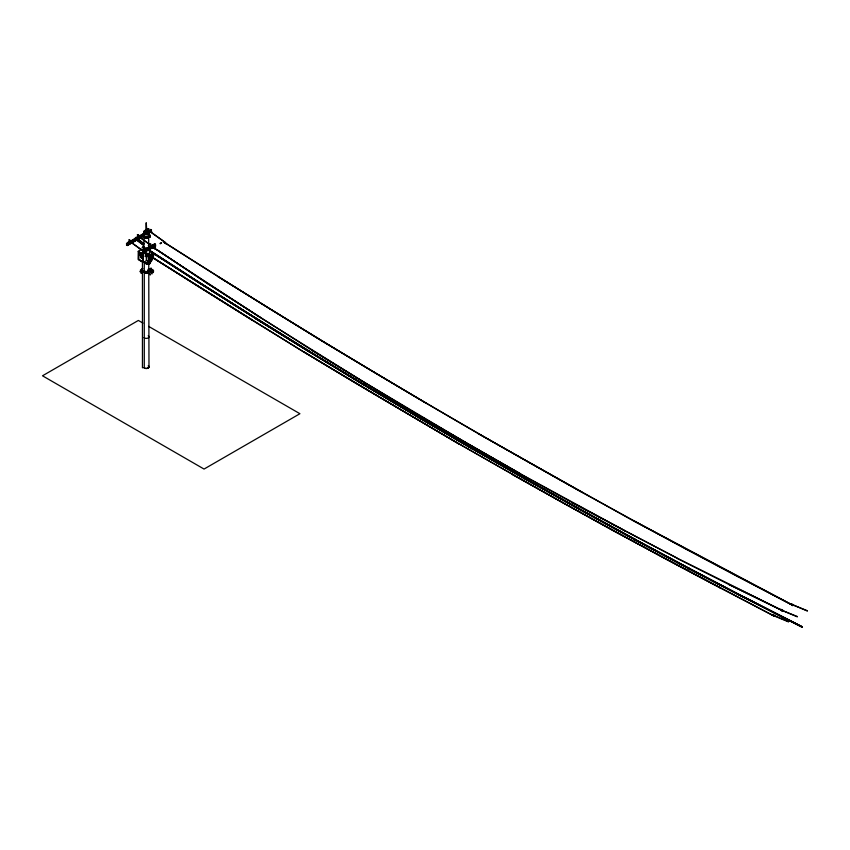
<?xml version="1.0" encoding="UTF-8"?>
<svg xmlns="http://www.w3.org/2000/svg" width="850" height="850" viewBox="0 0 850 850"><rect width="100%" height="100%" fill="white"/><g stroke="black" fill="none" stroke-linecap="round" stroke-linejoin="round"><path stroke-width="1.27" d="M780.895 609.386L780.502 609.769M143.905 251.419L143.969 231.71M148.931 270.842L153.722 271.054L148.92 270.544M149.738 261.63L149.228 263.075L149.058 256.233L149.43 263.5L151.034 254.299M771.821 614.454L771.991 615.156M772.076 614.359L771.673 614.763M772.746 615.23L773.245 615.814M774.616 615.761C774.446 613.785 772.799 617.259 774.393 616.207M774.658 615.506L774.042 616.303L774.605 615.549M780.874 609.386L780.374 609.832L780.927 609.429M781.671 610.778L781.32 610.226L781.692 610.938M781.447 610.449L781.766 609.971M783.158 611.15C783.87 609.237 781.724 611.702 783.19 611.086M790.851 603.798L790.596 604.414M791.212 604.52L791.424 604.711M791.552 605.072L791.754 603.914L792.104 604.658M793.22 605.03L792.668 604.849L792.901 605.54M145.159 252.748L129.848 241.411L145.361 252.461M153.882 247.722L138.561 236.385L154.105 247.435M148.58 230.711L164.199 241.687L148.814 230.456M148.623 261.311L148.389 256.02L148.367 263.118L149.515 264.201L150.801 261.184L151.895 252.886M145.754 231.742L146.221 222.721L146.859 231.742L145.754 231.742L146.859 231.742M802.368 626.918L801.954 627.311L802.368 626.918L743.336 596.711M156.474 249.39L208.229 283.879M151.417 252.864L150.333 261.024M148.803 270.342L152.968 269.503L148.676 270.045M144.043 234.929L127.043 244.077L127.468 245.512M150.036 259.632L150.291 257.082M136.468 238.839L136.829 239.392L136.106 239.041M143.076 235.195L142.524 235.206L143.236 235.131M142.896 235.121L142.959 235.535M143.129 235.238L142.524 235.206M142.056 258.283L140.919 257.603L142.003 257.837M150.11 257.497L149.823 260.642L149.515 256.934M150.588 257.529L150.025 260.525L149.186 260.259M146.954 249.135L201.429 284.176M149.292 236.459L149.26 235.386L149.409 236.672L149.643 235.907M149.472 235.822L149.249 235.461M149.876 235.726L149.823 236.364L150.142 235.673M150.142 235.716L150.153 235.769M144.819 253.034L145.499 252.142M147.369 254.702L147.464 254.001M153.584 247.732L154.243 247.265L153.627 247.69M155.114 248.837L155.369 248.094L155.337 248.816M163.423 242.292L163.71 241.676M165.272 242.909L164.571 243.068L164.932 242.324M165.314 242.686L164.688 242.59M165.814 243.706L166.292 243.164L166.228 243.822M312.279 350.487L208.101 283.953L156.294 249.358M153.542 254.097L150.631 261.683M154.02 254.192L152.352 259.771L149.441 263.691L146.444 264.308L145.276 263.16M772.565 615.432L773.564 615.018M790.256 603.999L790.819 604.063M129.561 239.636L128.754 239.87L129.03 240.433M137.371 234.866L137.934 235.28M138.093 235.291L137.445 235.195L137.934 234.6M138.688 235.259L138.263 235.439M148.017 229.468L147.719 228.831L149.101 229.043M148.282 234.026A2.784 1.615 0 0 1 149.101 235.163L149.005 237.086A2.784 1.615 0 0 1 145.244 238.149A2.784 1.615 0 0 1 143.894 235.864M149.982 235.333L149.101 235.163M150.216 235.461L149.005 235.577A2.784 1.615 0 0 1 145.244 236.651A2.784 1.615 0 0 1 143.894 234.356M150.014 236.736L150.014 235.238M149.048 236.874L150.259 236.863L149.101 236.661M149.982 247.01L149.101 246.84A2.784 1.615 0 0 0 148.282 245.692M149.441 236.555L149.292 235.833M149.674 235.503L149.409 236.672M149.823 236.364L150.269 235.854M149.94 236.289L150.046 235.663M145.116 230.499C145.18 231.37 145.594 229.681 145.775 230.669M145.605 230.786L145.361 230.732M780.608 609.726L728.514 584.407M148.846 270.969L153.446 272.521L148.803 271.277M152.628 253.714L149.483 259.675M153.096 253.842L148.931 261.97M153.032 255.393L149.334 262.331L146.327 263.564M144.914 252.652L145.148 253.353L145.329 252.238M146.147 253.821L146.901 253.098L146.147 253.204M147.847 254.161L147.284 254.628M153.637 247.616L153.648 248.306L154.243 248.041M154.445 247.732L153.861 247.318M154.721 248.391L154.742 249.071L155.252 248.752M155.423 248.529L155.508 247.892L154.859 248.168M164.613 242.686C164.093 243.854 165.771 243.089 164.549 242.994M165.251 242.494L164.879 243.121M165.484 242.633L165.187 242.165M165.867 243.514L218.121 276.611M791.456 604.584L792.072 604.233L791.584 605.232M149.419 268.94L149.324 270.3L148.421 270.704L148.421 269.28L149.313 268.887M141.068 257.306L142.29 258.145M142.024 248.147L142.928 246.404M152.224 256.264L149.812 260.026M149.812 262.788L149.207 263.872L148.846 263.043M147.326 254.161L199.516 287.353M772.905 615.209L773.468 614.975M781.394 610.056L782.223 610.024M134.821 238.712L135.989 237.554L134.821 238.712L143.448 245.193M780.672 609.843L728.546 584.216M150.238 236.969L150.248 235.354M156.156 249.433L260.312 317.411M129.529 239.636L129.859 240.369M128.807 242.038L129.582 242.824L129.774 241.963M137.413 234.951L138.093 234.653M146.997 249.05L201.482 284.091M146.551 253.704L145.945 253.64M155.157 248.636L155.051 248.019M781.639 609.918L782.181 609.939M145.244 231.434L145.35 229.957L145.403 231.413M144.883 253.034L145.148 252.344M142.035 272.266L140.919 273.179L142.141 272.478M149.069 231.636L148.367 231.869A1.147 0.659 0 0 0 149.175 230.722M783.02 611.246L782.478 610.544L783.339 610.619M147.114 248.912L201.524 284.006M774.286 615.974L788.492 621.892M797.311 616.856L782.924 610.746L797.364 616.526M150.652 244.364L150.206 243.929L150.822 243.961M160.066 243.398L161.266 242.601M160.268 243.812L161.532 242.983M128.722 242.133L126.438 243.472L127.468 244.046M130.836 240.933L144.096 233.251M144.224 233.452L126.65 243.748L129.072 242.707M134.428 239.466L137.721 237.564M142.12 235.025L144.309 233.761M131.261 241.442L144.447 233.835M127.043 244.077L144.617 233.931M147.911 232.029L151.544 229.946L150.684 229.447M148.038 232.103L151.428 230.148M131.931 241.697L126.438 244.917L144.447 234.738M138.518 237.947L140.718 236.672M148.835 232.199L151.034 230.934L150.599 229.521M127.043 244.981L144.617 234.834M147.911 232.932L151.332 231.104L148.113 233.282M127.171 245.055L143.639 235.546L127.245 245.172M148.038 233.006L151.332 231.104M148.113 233.134L151.406 231.232M127.245 245.331L143.714 235.811M143.947 235.949L127.415 245.544L126.501 245.023M148.282 233.495L151.629 231.561M146.338 253.619L146.338 260.684L143.236 262.469L138.231 259.579L138.231 251.334L141.323 249.549L144.33 251.281M138.561 251.908L143.034 254.352L143.034 261.832L138.508 259.42L138.678 251.834L138.678 259.324M138.752 251.951L143.034 254.352M138.816 254.394C146.71 260.068 141.312 254.001 139.06 253.013M148.665 249.199L155.454 245.586L143.374 252.716L143.172 251.462L155.603 244.311L154.732 243.812L142.566 250.856L154.859 244.003L155.083 245.299L149.589 248.466M155.083 244.386L142.874 251.292L153.765 244.789M142.513 256.934L138.816 254.798L139.06 253.566M146.168 249.39L152.756 245.586M146.168 250.293L142.566 252.301L143.597 252.843L155.678 245.926M152.458 246.542L155.083 245.299M142.63 252.407L146.296 250.367M143.172 252.365L146.466 250.463M143.299 252.439L146.593 250.538M148.792 249.273L155.38 245.469M138.231 251.334L143.236 254.224L145.297 253.034M142.747 255.149L138.816 253.151M142.513 256.243L138.816 253.704M142.513 256.658L138.816 253.98M142.959 261.715L142.726 254.522M140.133 271.66L143.756 270.81M148.888 229.351L147.932 229.256M148.219 269.121L149.207 268.812M148.219 270.544L149.526 269.822M148.251 260.567L147.22 260.674M147.592 262.937L146.423 263.064M149.186 235.748L149.249 236.066M140.144 271.692L143.778 271.129M150.524 268.579L151.353 268.356M140.409 270.194L141.674 269.854M147.294 261.152L148.442 261.014M147.252 248.837L201.556 283.772M140.409 270.226L141.674 270.098M148.559 229.458L147.996 229.415M137.902 234.6L138.603 234.738M142.768 268.706L141.738 268.781L142.726 268.94M807.287 611.044L793.263 604.881M788.588 621.552L774.424 615.634M150.461 268.345L151.353 268.334M150.216 247.137L149.005 247.254A2.784 1.615 0 0 1 148.729 247.637M146.721 253.151L146.338 253.874M793.029 605.094L807.468 610.736M145.786 230.467L145.626 230.648A2.221 1.286 0 0 0 144.925 232.889A2.221 1.286 0 0 0 148.516 232.082A2.221 1.286 0 0 0 145.52 230.69L145.626 230.52M148.697 247.477L148.644 231.71A2.338 1.349 0 0 1 145.137 232.879A2.338 1.349 0 0 1 145.137 230.541L145.371 230.531A2.465 1.424 0 0 0 144.617 232.911A2.465 1.424 0 0 0 148.654 232.347A2.465 1.424 0 0 0 146.062 230.477L145.573 230.743M138.497 236.938L138.656 237.671L137.392 237.564A1.147 0.659 0 0 1 137.286 236.661M780.672 609.673L676.536 557.866M676.494 558.057L728.641 584.332M743.463 596.636L802.357 626.758M743.229 596.859L802.304 627.098L743.187 596.944M743.166 597.125L802.134 627.289M790.574 603.957L634.536 521.199M738.448 577.001L790.511 604.095M790.372 604.169L634.334 521.401L478.189 433.691M719.844 587.743L771.906 614.837M771.779 614.911L615.74 532.142L511.636 474.215M624.506 530.676L676.664 557.791M676.621 557.982L572.422 502.871M689.233 568.321L743.665 596.817M689.106 568.427L743.644 596.997M689.053 568.512L743.601 597.082M688.989 568.682L743.548 597.168M688.999 568.852L743.357 597.306M686.439 549.408L738.512 577.065M719.982 587.669C578.733 513.432 439.96 434.541 303.631 351.634M667.834 560.15L719.907 587.796M635.035 539.304L689.477 568.395M634.791 539.676L689.371 568.82M634.801 539.835L689.18 568.958M624.633 530.602L520.413 473.843L468.361 444.199M572.464 502.679L624.591 530.793M686.503 549.472L582.356 492.586L478.252 433.564M667.898 560.214L563.763 503.317L459.648 444.295M580.943 509.596L635.258 539.325M580.752 509.681L635.29 539.548M635.226 539.718L580.646 509.83L635.173 539.803M580.571 510.085L635.046 539.909M520.37 474.034L572.549 502.786M526.66 479.272L581.071 509.713M526.533 479.347L581.071 509.873M526.416 479.496L581.007 510.043M526.373 479.581L580.954 510.127M526.341 479.751L580.826 510.244M582.494 492.511C441.203 413.822 302.441 330.608 166.196 243.482M468.488 444.125L520.551 473.779M520.497 473.96L416.245 413.918L312.152 350.561M472.43 448.29L526.841 479.379M472.303 448.364L526.841 479.538M472.186 448.513L526.777 479.719M472.143 448.598L526.724 479.793M472.111 448.768L526.596 479.91M142.715 235.386L143.331 235.259M151.332 230.201L151.204 231.03M150.663 231.072L151.629 231.508M155.38 244.566L155.252 245.395M154.711 245.438L155.678 245.873M142.651 250.782L143.523 251.281M142.874 252.195L143.002 251.366M126.746 244.811L126.873 243.982M139.974 254.511L142.747 256.105M139.974 254.926L142.747 256.519M139.761 259.951L143.034 261.832M142.949 323.085L138.369 320.439L42.5 375.796L204.053 469.062L299.922 413.716L148.676 326.4M426.201 403.24L478.316 433.617M418.136 416.681L472.621 448.471M418.009 416.797L472.579 448.641M417.956 416.872L472.536 448.726M417.881 417.053L472.43 448.874M417.913 417.265L472.239 448.949M459.712 444.359L355.544 383.106M459.584 444.433L303.429 351.836L147.39 254.426M468.499 444.136L364.395 382.394L260.185 317.486M416.309 413.748L468.435 444.306M374.149 372.374L426.264 403.293L322.033 341.094L217.993 276.686M363.97 384.37L418.37 416.755M363.842 384.444L418.37 416.914M363.726 384.593L418.306 417.084M363.683 384.678L418.253 417.169M363.651 384.848L418.126 417.276M364.257 382.468L416.373 413.844M322.108 340.967L374.212 372.428M303.503 351.709L355.608 383.169M309.697 351.475L364.151 384.551M309.57 351.581L364.119 384.721M309.517 351.666L364.076 384.806M309.442 351.836L363.959 384.944M309.442 351.985L363.768 385.029M270.077 309.028L322.161 341.02M251.472 319.77L303.567 351.762M312.216 350.381L364.321 382.574M255.627 317.868L309.91 351.486M255.436 317.953L309.931 351.698M255.319 318.091L309.857 351.868M255.276 318.176L309.804 351.953M255.234 318.346L309.676 352.059M255.298 318.516L309.506 352.081M218.057 276.558L270.13 309.081M251.6 319.696L147.592 254.224M199.463 287.3L251.536 319.823M201.397 283.677L255.733 317.974M201.259 283.751L255.733 318.134M201.142 283.889L255.659 318.304L201.099 283.974M201.057 284.144L255.478 318.495M146.923 249.369L201.238 284.314M208.176 283.783L260.249 317.581M149.239 253.683L149.451 252.397M148.421 269.28L148.633 269.439A2.635 1.519 0 0 1 147.666 271.522A2.635 1.519 0 0 1 144.064 270.959M148.899 270.236L148.899 268.823M148.421 270.704L148.633 270.863A2.635 1.519 0 0 1 147.666 272.935A2.635 1.519 0 0 1 144.064 272.382M135.671 237.373L144.298 243.854M135.532 237.596L140.728 241.538M134.916 238.563L143.236 244.864M151.045 273.041L152.118 273.902L151.183 272.839M145.616 262.756L146.614 263.798L149.207 263.341M149.43 273.753L150.131 274.826M149.621 273.615L150.153 274.805M148.75 263.256L148.984 366.892M155.476 244.513L143.395 251.483M150.514 247.393L150.514 248.242M144.277 261.906L144.277 367.848M143.236 254.224L143.236 262.469M142.959 254.384L142.906 261.906M142.439 261.906L142.439 367.848M148.197 335.761A2.678 1.541 0 0 1 147.942 338.077A2.678 1.541 0 0 1 143.99 337.62M145.137 230.541A2.338 1.349 0 0 1 148.644 231.71M148.484 234.441A2.518 1.456 0 0 1 146.306 236.619A2.518 1.456 0 0 1 144.128 234.441M148.314 232.379A2.465 1.424 0 0 1 146.583 234.632A2.465 1.424 0 0 1 144.075 232.634M148.399 232.751A2.221 1.286 0 0 1 147.39 234.345A2.221 1.286 0 0 1 144.532 233.973M148.41 270.938A2.38 1.371 0 0 1 147.539 272.808A2.38 1.371 0 0 1 144.288 272.308M148.41 269.514A2.38 1.371 0 0 1 147.539 271.394A2.38 1.371 0 0 1 144.288 270.884M148.282 247.977A2.784 1.615 0 0 1 144.914 248.232A2.784 1.615 0 0 1 143.618 246.415M144.914 249.73A2.784 1.615 0 0 1 143.894 247.531M144.532 249.369A2.518 1.456 0 0 1 144.128 247.616M148.484 246.107A2.518 1.456 0 0 1 146.965 248.242A2.518 1.456 0 0 1 143.799 246.84M148.282 235.524A2.784 1.615 0 0 1 148.729 235.864M148.824 236.661A2.518 1.456 0 0 1 148.484 237.394M148.091 237.692A2.518 1.456 0 0 1 144.532 237.692M144.128 237.394A2.518 1.456 0 0 1 144.128 235.939M149.016 253.651A2.635 1.519 0 0 1 145.69 255.117M148.24 256.148A2.635 1.519 0 0 1 145.69 256.541M148.059 256.041A2.38 1.371 0 0 1 145.764 256.402M148.676 254.012A2.38 1.371 0 0 1 145.764 254.979M138.901 236.661A1.147 0.659 0 0 1 138.901 237.596A1.147 0.659 0 0 1 137.286 237.596M130.358 241.825A1.147 0.659 0 0 1 129.944 242.728A1.147 0.659 0 0 1 128.382 242.484A1.147 0.659 0 0 1 128.807 241.591M792.264 605.179C793.167 606.985 793.443 602.82 792.264 605.179M152.873 248.211L153.404 248.211L152.873 248.211M141.1 235.641L141.653 235.673L141.1 235.641M144.872 256.179L144.936 256.137M689.467 568.65L634.907 539.421L689.424 568.735M147.942 368.114A2.678 1.541 0 0 0 148.197 365.797A2.773 1.594 0 0 1 147.996 368.156A2.773 1.594 0 0 1 143.916 367.689A2.678 1.541 0 0 0 147.942 368.114"/></g></svg>
